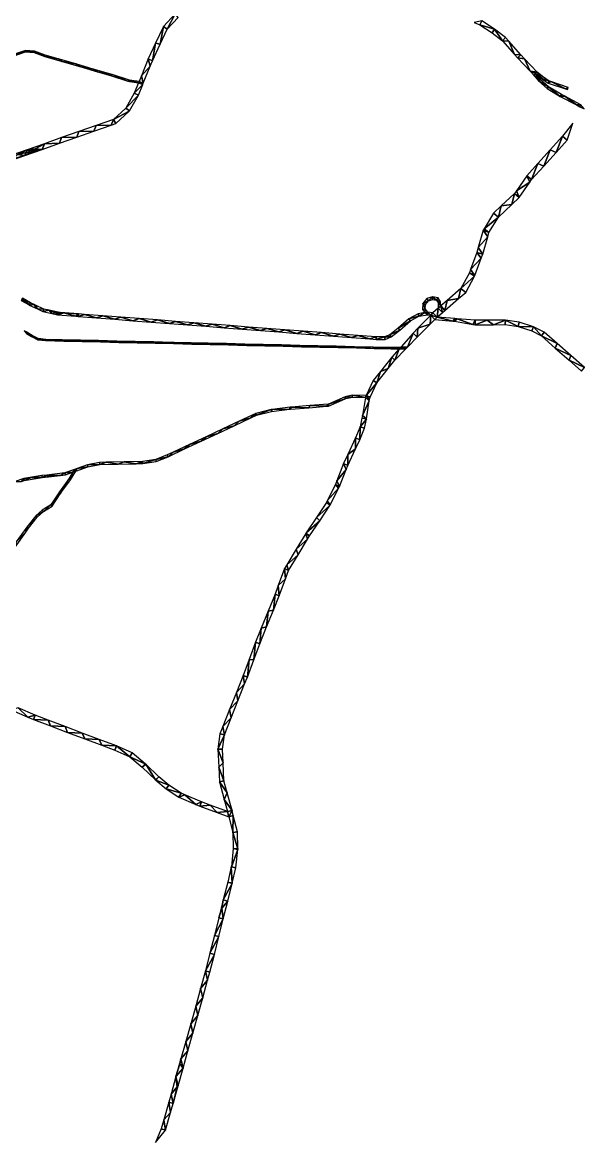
# Model space of a CAD drawing. Extents: x -30359 to 26190, y -30889 to 30041.
# Drawn here: x 7750 to 26190, y -27256 to 9510 of the extents above; entities that cross this region are included whole.
import ezdxf

# ---------------------------------------------------------------- set-up
doc = ezdxf.new("R2010")
doc.units = 0

msp = doc.modelspace()

# ---------------------------------------------------------------- linework, layer by layer
at = {"layer": 'mg_to_dxf', "color": 251}
for points in [[(12499.25, 9289.84), (12757.75, 9786.84), (12373.25, 9373.84)], [(12857, 9673.84), (12757.75, 9786.84), (12499.25, 9289.84)], [(12119.63, 8829.84), (12269.63, 8797.84), (12373.25, 9373.84)], [(12269.63, 8797.84), (12499.25, 9289.84), (12373.25, 9373.84)], [(22751.13, 9427.84), (22823.63, 9558.84), (22571.25, 9510.84)], [(23240.38, 9289.84), (22823.63, 9558.84), (22751.13, 9427.84)], [(22751.13, 9427.84), (23153.75, 9167.84), (23240.38, 9289.84)], [(23494.63, 8904.84), (23240.38, 9289.84), (23153.75, 9167.84)], [(23494.63, 8904.84), (23597.63, 9014.84), (23240.38, 9289.84)], [(12016.13, 8253.84), (12119.63, 8829.84), (11878.63, 8313.84)], [(12016.13, 8253.84), (12269.63, 8797.84), (12119.63, 8829.84)], [(23700.88, 8897.84), (23597.63, 9014.84), (23494.63, 8904.84)], [(23700.88, 8897.84), (23494.63, 8904.84), (23891.5, 8454.84)], [(23700.88, 8897.84), (23891.5, 8454.84), (24097.5, 8447.84)], [(7847.88, 8587.84), (7457.75, 8453.84), (7853.75, 8541.84)], [(7457.75, 8453.84), (7477.38, 8412.84), (7853.75, 8541.84)], [(7847.88, 8587.84), (7853.75, 8541.84), (8149.13, 8565.84)], [(8139.5, 8520.84), (8149.13, 8565.84), (7853.75, 8541.84)], [(8496.88, 8438.84), (8149.13, 8565.84), (8139.5, 8520.84)], [(8496.88, 8438.84), (8139.5, 8520.84), (8482.88, 8395.84)], [(8922, 8314.84), (8496.88, 8438.84), (8482.88, 8395.84)], [(8482.88, 8395.84), (9058.63, 8227.84), (8922, 8314.84)], [(9058.63, 8227.84), (9497.63, 8146.84), (8922, 8314.84)], [(9634.25, 8059.84), (9497.63, 8146.84), (9058.63, 8227.84)], [(10073.38, 7977.84), (9497.63, 8146.84), (9634.25, 8059.84)], [(11652.75, 7757.84), (11940.75, 8068.84), (11878.63, 8313.84)], [(11940.75, 8068.84), (12016.13, 8253.84), (11878.63, 8313.84)], [(24097.5, 8447.84), (23891.5, 8454.84), (23987, 8346.84)], [(24224.38, 8314.84), (24097.5, 8447.84), (23987, 8346.84)], [(24224.38, 8314.84), (23987, 8346.84), (24401, 7912.84)], [(24224.38, 8314.84), (24401, 7912.84), (24638.38, 7880.84)], [(10210, 7890.84), (10073.38, 7977.84), (9634.25, 8059.84)], [(10649, 7809.84), (10073.38, 7977.84), (10210, 7890.84)], [(10635.88, 7766.84), (10649, 7809.84), (10210, 7890.84)], [(10635.88, 7766.84), (10696.13, 7794.84), (10649, 7809.84)], [(11207.38, 7584.84), (10696.13, 7794.84), (10635.88, 7766.84)], [(11207.38, 7584.84), (11267.63, 7612.84), (10696.13, 7794.84)], [(11578.13, 7574.84), (11715, 7512.84), (11652.75, 7757.84)], [(11715, 7512.84), (11940.75, 8068.84), (11652.75, 7757.84)], [(24584.63, 7829.84), (24638.38, 7880.84), (24401, 7912.84)], [(24529.75, 7777.84), (24584.63, 7829.84), (24401, 7912.84)], [(24733.25, 7640.84), (24584.63, 7829.84), (24529.75, 7777.84)], [(24733.25, 7640.84), (24529.75, 7777.84), (24678.5, 7588.84)], [(24584.63, 7829.84), (24760.5, 7678.84), (24638.38, 7880.84)], [(24638.38, 7880.84), (24760.5, 7678.84), (24806.13, 7738.84)], [(24760.5, 7678.84), (25027.25, 7585.84), (24806.13, 7738.84)], [(11258, 7568.84), (11267.63, 7612.84), (11207.38, 7584.84)], [(11560.5, 7531.84), (11267.63, 7612.84), (11258, 7568.84)], [(11578.13, 7574.84), (11267.63, 7612.84), (11560.5, 7531.84)], [(11698.38, 7471.84), (11560.5, 7531.84), (11419.88, 7185.84)], [(11555.13, 7119.84), (11698.38, 7471.84), (11419.88, 7185.84)], [(11560.5, 7531.84), (11715, 7512.84), (11578.13, 7574.84)], [(11715, 7512.84), (11560.5, 7531.84), (11698.38, 7471.84)], [(24733.25, 7640.84), (24678.5, 7588.84), (25008.25, 7397.84)], [(25008.25, 7397.84), (24678.5, 7588.84), (24963.5, 7336.84)], [(24993.5, 7518.84), (25027.25, 7585.84), (24760.5, 7678.84)], [(24963.5, 7336.84), (25391.25, 7076.84), (25008.25, 7397.84)], [(24993.5, 7518.84), (25085.75, 7566.84), (25027.25, 7585.84)], [(24993.5, 7518.84), (25562.63, 7329.84), (25085.75, 7566.84)], [(25008.25, 7397.84), (25391.25, 7076.84), (25428, 7142.84)], [(25562.63, 7329.84), (25655.13, 7377.84), (25085.75, 7566.84)], [(25562.63, 7329.84), (25631.25, 7306.84), (25655.13, 7377.84)], [(11142.63, 6698.84), (11555.13, 7119.84), (11419.88, 7185.84)], [(11142.63, 6698.84), (11261.38, 6604.84), (11555.13, 7119.84)], [(25538.88, 7084.84), (25428, 7142.84), (25391.25, 7076.84)], [(25538.88, 7084.84), (25391.25, 7076.84), (25923.5, 6799.84)], [(25538.88, 7084.84), (25923.5, 6799.84), (26070.75, 6807.84)], [(11142.63, 6698.84), (10734.75, 6323.84), (11255, 6598.84)], [(11255, 6598.84), (11261.38, 6604.84), (11142.63, 6698.84)], [(25923.5, 6799.84), (26037.88, 6740.84), (26070.75, 6807.84)], [(26037.88, 6740.84), (26170.88, 6668.84), (26070.75, 6807.84)], [(10662.38, 6139.84), (10734.75, 6323.84), (10169, 6124.84)], [(10813.63, 6192.84), (10734.75, 6323.84), (10662.38, 6139.84)], [(11255, 6598.84), (10734.75, 6323.84), (10813.63, 6192.84)], [(9530.88, 5741.84), (9603.13, 5925.84), (9037.38, 5726.84)], [(9530.88, 5741.84), (10096.63, 5940.84), (9603.13, 5925.84)], [(10169, 6124.84), (9603.13, 5925.84), (10096.63, 5940.84)], [(10096.63, 5940.84), (10662.38, 6139.84), (10169, 6124.84)], [(25463.5, 5771.84), (25616.5, 5642.84), (25799.5, 6197.84)], [(7905.75, 5328.84), (8165.13, 5360.84), (8471.63, 5527.84)], [(8471.63, 5527.84), (8165.13, 5360.84), (8399.38, 5342.84)], [(8399.38, 5342.84), (8965.13, 5541.84), (8471.63, 5527.84)], [(9037.38, 5726.84), (8471.63, 5527.84), (8965.13, 5541.84)], [(8965.13, 5541.84), (9530.88, 5741.84), (9037.38, 5726.84)], [(25061.75, 5326.84), (25253.13, 5239.84), (25463.5, 5771.84)], [(25253.13, 5239.84), (25616.5, 5642.84), (25463.5, 5771.84)], [(7340, 5129.84), (7584.75, 5172.84), (7905.75, 5328.84)], [(7584.75, 5172.84), (7450.75, 5026.84), (7833.63, 5143.84)], [(7584.75, 5172.84), (7871, 5243.84), (7905.75, 5328.84)], [(7584.75, 5172.84), (7833.63, 5143.84), (7871, 5243.84)], [(8025.88, 5254.84), (7833.63, 5143.84), (8399.38, 5342.84)], [(7871, 5243.84), (7833.63, 5143.84), (8025.88, 5254.84)], [(7905.75, 5328.84), (7871, 5243.84), (8025.88, 5254.84)], [(7905.75, 5328.84), (8118.75, 5310.84), (8165.13, 5360.84)], [(8118.75, 5310.84), (7905.75, 5328.84), (8025.88, 5254.84)], [(8118.75, 5310.84), (8025.88, 5254.84), (8399.38, 5342.84)], [(8165.13, 5360.84), (8118.75, 5310.84), (8399.38, 5342.84)], [(25061.75, 5326.84), (24660, 4880.84), (24851.5, 4793.84)], [(24851.5, 4793.84), (25253.13, 5239.84), (25061.75, 5326.84)], [(7450.75, 5026.84), (7267.88, 4944.84), (7833.63, 5143.84)], [(24660, 4880.84), (24292.5, 4473.84), (24449.88, 4348.84)], [(24660, 4880.84), (24449.88, 4348.84), (24851.5, 4793.84)], [(24389.25, 4260.84), (24292.5, 4473.84), (23952.75, 3979.84)], [(24449.88, 4348.84), (24292.5, 4473.84), (24389.25, 4260.84)], [(24389.25, 4260.84), (23952.75, 3979.84), (24049, 3766.84)], [(23799.13, 3532.84), (23896.5, 3897.84), (23458.88, 3487.84)], [(23799.13, 3532.84), (24049, 3766.84), (23896.5, 3897.84)], [(23896.5, 3897.84), (24049, 3766.84), (23952.75, 3979.84)], [(23458.88, 3487.84), (23204.88, 3249.84), (23361.38, 3122.84)], [(23458.88, 3487.84), (23361.38, 3122.84), (23799.13, 3532.84)], [(23361.38, 3122.84), (23204.88, 3249.84), (22892.5, 2737.84)], [(22892.5, 2737.84), (23050.75, 2613.84), (23361.38, 3122.84)], [(23012.38, 2476.84), (22865.63, 2693.84), (22703.38, 2116.84)], [(22892.5, 2737.84), (22865.63, 2693.84), (23050.75, 2613.84)], [(23012.38, 2476.84), (23050.75, 2613.84), (22865.63, 2693.84)], [(22703.38, 2116.84), (22850.38, 1899.84), (23012.38, 2476.84)], [(22660, 1961.84), (22452.5, 1398.84), (22801.25, 1766.84)], [(22660, 1961.84), (22850.38, 1899.84), (22703.38, 2116.84)], [(22850.38, 1899.84), (22660, 1961.84), (22801.25, 1766.84)], [(22452.5, 1398.84), (22593.75, 1203.84), (22801.25, 1766.84)], [(22578.25, 1175.84), (22411.13, 1286.84), (22132.75, 775.84)], [(22291, 648.84), (22578.25, 1175.84), (22132.75, 775.84)], [(22411.13, 1286.84), (22593.75, 1203.84), (22452.5, 1398.84)], [(22411.13, 1286.84), (22578.25, 1175.84), (22593.75, 1203.84)], [(21679.5, 382.84), (22056.13, 444.84), (22132.75, 775.84)], [(22291, 648.84), (22132.75, 775.84), (22056.13, 444.84)], [(7797.5, 397.84), (7750.38, 458.84), (7707.88, 384.84)], [(7968, 235.84), (7797.5, 397.84), (7707.88, 384.84)], [(7797.5, 397.84), (8010.88, 309.84), (7750.38, 458.84)], [(7968, 235.84), (8010.88, 309.84), (7797.5, 397.84)], [(21069.38, 374.84), (21019, 447.84), (20889.38, 282.84)], [(20889.38, 282.84), (20972.25, 250.84), (21069.38, 374.84)], [(21069.38, 374.84), (21198.88, 502.84), (21019, 447.84)], [(21069.38, 374.84), (21203.63, 415.84), (21198.88, 502.84)], [(21335.5, 390.84), (21388.88, 466.84), (21198.88, 502.84)], [(21198.88, 502.84), (21203.63, 415.84), (21335.5, 390.84)], [(21335.5, 390.84), (21466.13, 336.84), (21388.88, 466.84)], [(21381.88, 312.84), (21466.13, 336.84), (21335.5, 390.84)], [(21679.5, 382.84), (21471.38, 202.84), (21603.13, 51.84)], [(21679.5, 382.84), (21603.13, 51.84), (22056.13, 444.84)], [(7971.38, 233.84), (8119.13, 248.84), (8010.88, 309.84)], [(7971.38, 233.84), (8241.88, 104.84), (8119.13, 248.84)], [(8119.13, 248.84), (8182.13, 227.84), (8010.88, 309.84)], [(8119.13, 248.84), (8241.88, 104.84), (8182.13, 227.84)], [(8241.88, 104.84), (8452.5, 97.84), (8182.13, 227.84)], [(8452.5, 97.84), (8241.88, 104.84), (8424.75, 16.84)], [(8424.75, 16.84), (8624.25, 60.84), (8452.5, 97.84)], [(8717.88, -47.16), (8624.25, 60.84), (8424.75, 16.84)], [(8624.25, 60.84), (8849, -25.16), (8917.25, -3.16)], [(8717.88, -47.16), (8849, -25.16), (8624.25, 60.84)], [(20874.63, 83.84), (20961.75, 109.84), (20889.38, 282.84)], [(20950.63, -15.16), (20961.75, 109.84), (20874.63, 83.84)], [(20889.38, 282.84), (20961.75, 109.84), (20972.25, 250.84)], [(20961.75, 109.84), (20950.63, -15.16), (21045.38, 0.84)], [(21045.38, 0.84), (20950.63, -15.16), (21048, -85.16)], [(21217.5, -17.16), (21045.38, 0.84), (21141.38, -95.16)], [(21141.38, -95.16), (21045.38, 0.84), (21048, -85.16)], [(21217.5, -17.16), (21350.13, -167.16), (21389, 130.84)], [(21389, 130.84), (21350.13, -167.16), (21525.38, -15.16)], [(21381.88, 312.84), (21471.38, 202.84), (21466.13, 336.84)], [(21381.88, 312.84), (21389, 130.84), (21471.38, 202.84)], [(21471.38, 202.84), (21389, 130.84), (21525.38, -15.16)], [(21525.38, -15.16), (21603.13, 51.84), (21471.38, 202.84)], [(8717.88, -47.16), (8904.63, -87.16), (8849, -25.16)], [(8849, -25.16), (8904.63, -87.16), (8917.25, -3.16)], [(8989, -9.16), (8917.25, -3.16), (8904.63, -87.16)], [(8904.63, -87.16), (9104.5, -26.16), (8989, -9.16)], [(9104.5, -26.16), (8904.63, -87.16), (9502.38, -136.16)], [(9104.5, -26.16), (9586.88, -57.16), (8989, -9.16)], [(9502.38, -136.16), (9586.88, -57.16), (9104.5, -26.16)], [(9580.13, -142.16), (9586.88, -57.16), (9502.38, -136.16)], [(9586.88, -57.16), (9580.13, -142.16), (9784.88, -72.16)], [(10178.13, -188.16), (9784.88, -72.16), (9580.13, -142.16)], [(10382.88, -119.16), (9784.88, -72.16), (10178.13, -188.16)], [(10382.88, -119.16), (10178.13, -188.16), (10776.13, -234.16)], [(10776.13, -234.16), (10980.88, -165.16), (10382.88, -119.16)], [(11374, -281.16), (10980.88, -165.16), (10776.13, -234.16)], [(11374, -281.16), (11578.75, -211.16), (10980.88, -165.16)], [(11972, -327.16), (11578.75, -211.16), (11374, -281.16)], [(12176.75, -257.16), (11578.75, -211.16), (11972, -327.16)], [(12570, -373.16), (12176.75, -257.16), (11972, -327.16)], [(12774.75, -303.16), (12176.75, -257.16), (12570, -373.16)], [(12570, -373.16), (13168, -419.16), (12774.75, -303.16)], [(13168, -419.16), (13372.75, -350.16), (12774.75, -303.16)], [(13766, -465.16), (13372.75, -350.16), (13168, -419.16)], [(13372.75, -350.16), (13766, -465.16), (13970.75, -396.16)], [(20426.75, -218.16), (20074.75, -527.16), (20475.75, -288.16)], [(20475.75, -288.16), (20074.75, -527.16), (20128.75, -592.16)], [(20758.38, -134.16), (20730.13, -52.16), (20426.75, -218.16)], [(20758.38, -134.16), (20426.75, -218.16), (20475.75, -288.16)], [(21120.63, -398.16), (21141.38, -95.16), (20723.13, -525.16)], [(20950.63, -15.16), (20730.13, -52.16), (20758.38, -134.16)], [(20950.63, -15.16), (20758.38, -134.16), (21048, -85.16)], [(21275.25, -242.16), (21141.38, -95.16), (21120.63, -398.16)], [(21217.5, -17.16), (21141.38, -95.16), (21350.13, -167.16)], [(21350.13, -167.16), (21141.38, -95.16), (21275.25, -242.16)], [(21872.88, -293.16), (21350.13, -167.16), (21275.25, -242.16)], [(21350.13, -167.16), (21872.88, -293.16), (21934.75, -213.16)], [(21934.75, -213.16), (21872.88, -293.16), (21928.13, -298.16)], [(21934.75, -213.16), (21928.13, -298.16), (22007.25, -219.16)], [(22518.88, -402.16), (22007.25, -219.16), (21928.13, -298.16)], [(22605.13, -266.16), (22007.25, -219.16), (22518.88, -402.16)], [(22605.13, -266.16), (22518.88, -402.16), (22599.75, -416.16)], [(22999.5, -264.16), (22599.75, -416.16), (23199.5, -412.16)], [(22599.75, -416.16), (22999.5, -264.16), (22605.13, -266.16)], [(22999.5, -264.16), (23199.5, -412.16), (23599.25, -260.16)], [(23599.25, -260.16), (23199.5, -412.16), (23588.5, -410.16)], [(24011.5, -473.16), (23599.25, -260.16), (23588.5, -410.16)], [(24046.13, -327.16), (23599.25, -260.16), (24011.5, -473.16)], [(24011.5, -473.16), (24512, -479.16), (24046.13, -327.16)], [(7883, -701.16), (7883, -701.16), (7869.88, -643.16), (7811.25, -610.16)], [(8048, -801.16), (8048, -801.16), (7869.88, -643.16), (7883, -701.16)], [(8067.38, -766.16), (8067.38, -766.16), (7869.88, -643.16), (8048, -801.16)], [(13766, -465.16), (14364, -512.16), (13970.75, -396.16)], [(13970.75, -396.16), (14364, -512.16), (14568.75, -442.16)], [(14961.88, -558.16), (14568.75, -442.16), (14364, -512.16)], [(14568.75, -442.16), (14961.88, -558.16), (15166.63, -488.16)], [(15559.88, -604.16), (15166.63, -488.16), (14961.88, -558.16)], [(15166.63, -488.16), (15559.88, -604.16), (15764.63, -535.16)], [(15764.63, -535.16), (15559.88, -604.16), (16157.88, -650.16)], [(16362.63, -581.16), (15764.63, -535.16), (16157.88, -650.16)], [(16755.88, -697.16), (16362.63, -581.16), (16157.88, -650.16)], [(16362.63, -581.16), (16755.88, -697.16), (16960.63, -627.16)], [(16755.88, -697.16), (17353.88, -743.16), (16960.63, -627.16)], [(16960.63, -627.16), (17353.88, -743.16), (17558.63, -673.16)], [(17558.63, -673.16), (17353.88, -743.16), (17951.75, -789.16)], [(17558.63, -673.16), (17951.75, -789.16), (18156.5, -720.16)], [(17951.75, -789.16), (18549.75, -835.16), (18156.5, -720.16)], [(18156.5, -720.16), (18549.75, -835.16), (18754.5, -766.16)], [(20074.75, -527.16), (19798.13, -739.16), (20128.75, -592.16)], [(20128.75, -592.16), (19798.13, -739.16), (19841.25, -813.16)], [(20170.25, -1138.16), (20382, -1149.16), (20565.25, -687.16)], [(20382, -1149.16), (20697.88, -823.16), (20565.25, -687.16)], [(20697.88, -823.16), (20723.13, -525.16), (20565.25, -687.16)], [(21120.63, -398.16), (20723.13, -525.16), (20697.88, -823.16)], [(24454.38, -618.16), (24512, -479.16), (24011.5, -473.16)], [(24512, -479.16), (24454.38, -618.16), (24777.88, -782.16)], [(24512, -479.16), (24777.88, -782.16), (24862.63, -657.16)], [(25288, -1030.16), (24862.63, -657.16), (24777.88, -782.16)], [(8255.75, -905.16), (8255.75, -905.16), (8067.38, -766.16), (8048, -801.16)], [(8067.38, -766.16), (8067.38, -766.16), (8255.75, -905.16), (8267.25, -866.16)], [(8255.75, -905.16), (8255.75, -905.16), (8514.13, -894.16), (8267.25, -866.16)], [(8255.75, -905.16), (8255.75, -905.16), (9051.13, -907.16), (8514.13, -894.16)], [(8255.75, -905.16), (8255.75, -905.16), (8511.38, -934.16), (9111, -948.16)], [(8255.75, -905.16), (8255.75, -905.16), (9111, -948.16), (9710.5, -962.16)], [(10310.13, -977.16), (10310.13, -977.16), (8255.75, -905.16), (9710.5, -962.16)], [(13248.25, -1006.16), (13248.25, -1006.16), (8255.75, -905.16), (13847.88, -1020.16)], [(8255.75, -905.16), (8255.75, -905.16), (13248.25, -1006.16), (12648.63, -992.16)], [(8255.75, -905.16), (8255.75, -905.16), (12648.63, -992.16), (12049, -978.16)], [(8255.75, -905.16), (8255.75, -905.16), (11449.5, -963.16), (10849.88, -949.16)], [(9650.63, -921.16), (9650.63, -921.16), (8255.75, -905.16), (10250.25, -935.16)], [(8255.75, -905.16), (8255.75, -905.16), (10849.88, -949.16), (10250.25, -935.16)], [(8255.75, -905.16), (8255.75, -905.16), (9650.63, -921.16), (9051.13, -907.16)], [(13847.88, -1020.16), (13847.88, -1020.16), (8255.75, -905.16), (10310.13, -977.16)], [(8255.75, -905.16), (8255.75, -905.16), (12049, -978.16), (11449.5, -963.16)], [(10310.13, -977.16), (10310.13, -977.16), (10909.75, -991.16), (13847.88, -1020.16)], [(11509.38, -1005.16), (11509.38, -1005.16), (14447.38, -1034.16), (10909.75, -991.16)], [(14447.38, -1034.16), (14447.38, -1034.16), (13847.88, -1020.16), (10909.75, -991.16)], [(12108.88, -1019.16), (12108.88, -1019.16), (14447.38, -1034.16), (11509.38, -1005.16)], [(12708.5, -1033.16), (12708.5, -1033.16), (15646.63, -1063.16), (12108.88, -1019.16)], [(15047, -1049.16), (15047, -1049.16), (14447.38, -1034.16), (12108.88, -1019.16)], [(15646.63, -1063.16), (15646.63, -1063.16), (15047, -1049.16), (12108.88, -1019.16)], [(13308.13, -1047.16), (13308.13, -1047.16), (16845.75, -1091.16), (12708.5, -1033.16)], [(16246.25, -1077.16), (16246.25, -1077.16), (12708.5, -1033.16), (16845.75, -1091.16)], [(15646.63, -1063.16), (15646.63, -1063.16), (12708.5, -1033.16), (16246.25, -1077.16)], [(13308.13, -1047.16), (13308.13, -1047.16), (13907.75, -1062.16), (17445.38, -1105.16)], [(16845.75, -1091.16), (16845.75, -1091.16), (13308.13, -1047.16), (17445.38, -1105.16)], [(14507.25, -1076.16), (14507.25, -1076.16), (18045, -1119.16), (13907.75, -1062.16)], [(18045, -1119.16), (18045, -1119.16), (17445.38, -1105.16), (13907.75, -1062.16)], [(15106.88, -1090.16), (15106.88, -1090.16), (18644.5, -1134.16), (14507.25, -1076.16)], [(18644.5, -1134.16), (18644.5, -1134.16), (18045, -1119.16), (14507.25, -1076.16)], [(18644.5, -1134.16), (18644.5, -1134.16), (15106.88, -1090.16), (15706.5, -1104.16)], [(18549.75, -835.16), (19147.75, -881.16), (18754.5, -766.16)], [(18754.5, -766.16), (19147.75, -881.16), (19352.5, -812.16)], [(19352.5, -812.16), (19147.75, -881.16), (19349.63, -897.16)], [(19630.25, -810.16), (19349.63, -897.16), (19647.88, -895.16)], [(19349.63, -897.16), (19630.25, -810.16), (19352.5, -812.16)], [(19841.25, -813.16), (19798.13, -739.16), (19630.25, -810.16)], [(19630.25, -810.16), (19647.88, -895.16), (19841.25, -813.16)], [(25288, -1030.16), (24777.88, -782.16), (25228.88, -1177.16)], [(25288, -1030.16), (25228.88, -1177.16), (25739, -1426.16)], [(18644.5, -1134.16), (18644.5, -1134.16), (15706.5, -1104.16), (16306.13, -1118.16)], [(18644.5, -1134.16), (18644.5, -1134.16), (16306.13, -1118.16), (16905.63, -1133.16)], [(18644.5, -1134.16), (18644.5, -1134.16), (16905.63, -1133.16), (17505.25, -1147.16)], [(18644.5, -1134.16), (18644.5, -1134.16), (17505.25, -1147.16), (18104.88, -1161.16)], [(18644.5, -1134.16), (18644.5, -1134.16), (18104.88, -1161.16), (18704.5, -1175.16)], [(18644.5, -1134.16), (18644.5, -1134.16), (18704.5, -1175.16), (19304, -1189.16)], [(19244.13, -1148.16), (19244.13, -1148.16), (18644.5, -1134.16), (19304, -1189.16)], [(19244.13, -1148.16), (19244.13, -1148.16), (19304, -1189.16), (19843.75, -1162.16)], [(19843.75, -1162.16), (19843.75, -1162.16), (19304, -1189.16), (19843, -1202.16)], [(19843.75, -1162.16), (19843.75, -1162.16), (19843, -1202.16), (20112.38, -1204.16)], [(19843.75, -1162.16), (19843.75, -1162.16), (20112.38, -1204.16), (19938, -1163.16)], [(19872.13, -1479.16), (19964.38, -1579.16), (20112.38, -1204.16)], [(19938, -1163.16), (19938, -1163.16), (20112.38, -1204.16), (20147.13, -1165.16)], [(20112.38, -1204.16), (19964.38, -1579.16), (20326, -1206.16)], [(20147.13, -1165.16), (20112.38, -1204.16), (20326, -1206.16)], [(20147.13, -1165.16), (20364.38, -1167.16), (20170.25, -1138.16)], [(20147.13, -1165.16), (20326, -1206.16), (20364.38, -1167.16)], [(20364.38, -1167.16), (20382, -1149.16), (20170.25, -1138.16)], [(25679.75, -1573.16), (25739, -1426.16), (25228.88, -1177.16)], [(25679.75, -1573.16), (26189.88, -1821.16), (25739, -1426.16)], [(19493.75, -1944.16), (19747.25, -1848.16), (19872.13, -1479.16)], [(19747.25, -1848.16), (19964.38, -1579.16), (19872.13, -1479.16)], [(25679.75, -1573.16), (26089.38, -1932.16), (26189.88, -1821.16)], [(19370.75, -2315.16), (19493.75, -1944.16), (19250.75, -2243.16)], [(19747.25, -1848.16), (19493.75, -1944.16), (19370.75, -2315.16)], [(19370.75, -2315.16), (19250.75, -2243.16), (19029.5, -2738.16)], [(19161.5, -2792.16), (19370.75, -2315.16), (19029.5, -2738.16)], [(18339.38, -2844.16), (18335, -2775.16), (17785.38, -3015.16)], [(18339.38, -2844.16), (17785.38, -3015.16), (17789.75, -3084.16)], [(18571.13, -2725.16), (18335, -2775.16), (18577.13, -2790.16)], [(18355, -2837.16), (18577.13, -2790.16), (18335, -2775.16)], [(18355, -2837.16), (18335, -2775.16), (18339.38, -2844.16)], [(19000.75, -2802.16), (18571.13, -2725.16), (18577.13, -2790.16)], [(19000.75, -2802.16), (19029.5, -2738.16), (18571.13, -2725.16)], [(18902.63, -3394.16), (19125.5, -2913.16), (19000.75, -2802.16)], [(19035.88, -3506.16), (19125.5, -2913.16), (18902.63, -3394.16)], [(19134.38, -2854.16), (19029.5, -2738.16), (19000.75, -2802.16)], [(19125.5, -2913.16), (19134.38, -2854.16), (19000.75, -2802.16)], [(19161.5, -2792.16), (19029.5, -2738.16), (19134.38, -2854.16)], [(15407.13, -3324.16), (15429, -3386.16), (15906.25, -3200.16)], [(15906.25, -3200.16), (15429, -3386.16), (15918.38, -3264.16)], [(15906.25, -3200.16), (15918.38, -3264.16), (15943.13, -3195.16)], [(15918.38, -3264.16), (16513, -3186.16), (15943.13, -3195.16)], [(15943.13, -3195.16), (16513, -3186.16), (16537.75, -3117.16)], [(16537.75, -3117.16), (16513, -3186.16), (16544.5, -3182.16)], [(16544.5, -3182.16), (16577.88, -3114.16), (16537.75, -3117.16)], [(16577.88, -3114.16), (16544.5, -3182.16), (17142.38, -3135.16)], [(16577.88, -3114.16), (17142.38, -3135.16), (17175.88, -3067.16)], [(17740.38, -3088.16), (17175.88, -3067.16), (17142.38, -3135.16)], [(17175.88, -3067.16), (17740.38, -3088.16), (17773.75, -3020.16)], [(17773.75, -3020.16), (17740.38, -3088.16), (17789.75, -3084.16)], [(17789.75, -3084.16), (17785.38, -3015.16), (17773.75, -3020.16)], [(14864, -3578.16), (14320.88, -3833.16), (14699.13, -3728.16)], [(14864, -3578.16), (14699.13, -3728.16), (15242.25, -3473.16)], [(15407.13, -3324.16), (14864, -3578.16), (15242.25, -3473.16)], [(15242.25, -3473.16), (15429, -3386.16), (15407.13, -3324.16)], [(19035.13, -3511.16), (18888.13, -3481.16), (18829.75, -3769.16)], [(18973.75, -3813.16), (19035.13, -3511.16), (18829.75, -3769.16)], [(19035.88, -3506.16), (18902.63, -3394.16), (18888.13, -3481.16)], [(14155.88, -3982.16), (13777.88, -4087.16), (13612.75, -4236.16)], [(14320.88, -3833.16), (13777.88, -4087.16), (14155.88, -3982.16)], [(14699.13, -3728.16), (14320.88, -3833.16), (14155.88, -3982.16)], [(18829.75, -3769.16), (18680.75, -4125.16), (18817.75, -4186.16)], [(18973.75, -3813.16), (18829.75, -3769.16), (18817.75, -4186.16)], [(13069.5, -4491.16), (13234.75, -4342.16), (12691.63, -4596.16)], [(13612.75, -4236.16), (13234.75, -4342.16), (13069.5, -4491.16)], [(13234.75, -4342.16), (13612.75, -4236.16), (13777.88, -4087.16)], [(18680.75, -4125.16), (18424.88, -4667.16), (18674.75, -4489.16)], [(18674.75, -4489.16), (18817.75, -4186.16), (18680.75, -4125.16)], [(12121, -4840.16), (12526.38, -4745.16), (12500.38, -4686.16)], [(12138.38, -4903.16), (12526.38, -4745.16), (12121, -4840.16)], [(12500.38, -4686.16), (12526.38, -4745.16), (12691.63, -4596.16)], [(12526.38, -4745.16), (13069.5, -4491.16), (12691.63, -4596.16)], [(18424.88, -4667.16), (18281.13, -4972.16), (18419, -5032.16)], [(18419, -5032.16), (18674.75, -4489.16), (18424.88, -4667.16)], [(9504, -5216.16), (9550, -5130.16), (9460.38, -5162.16)], [(9899.63, -5072.16), (9550, -5130.16), (9504, -5216.16)], [(9550, -5130.16), (9899.63, -5072.16), (9882.25, -5009.16)], [(10287, -4997.16), (10280.13, -4932.16), (9882.25, -5009.16)], [(9882.25, -5009.16), (9899.63, -5072.16), (10287, -4997.16)], [(10287, -4997.16), (10492.13, -4928.16), (10280.13, -4932.16)], [(10886.63, -4986.16), (10492.13, -4928.16), (10287, -4997.16)], [(11091.75, -4916.16), (10492.13, -4928.16), (10886.63, -4986.16)], [(11091.75, -4916.16), (10886.63, -4986.16), (11486.25, -4974.16)], [(11691.38, -4905.16), (11091.75, -4916.16), (11486.25, -4974.16)], [(11691.38, -4905.16), (11486.25, -4974.16), (11649.63, -4942.16)], [(11649.63, -4942.16), (11486.25, -4974.16), (11696.88, -4970.16)], [(11691.38, -4905.16), (11649.63, -4942.16), (11696.88, -4970.16)], [(11696.88, -4970.16), (12121, -4840.16), (11691.38, -4905.16)], [(12138.38, -4903.16), (12121, -4840.16), (11696.88, -4970.16)], [(18064.38, -5531.16), (18368.5, -5162.16), (18281.13, -4972.16)], [(18368.5, -5162.16), (18419, -5032.16), (18281.13, -4972.16)], [(7791.63, -5465.16), (7507.38, -5560.16), (7725.25, -5557.16)], [(7807.38, -5529.16), (7791.63, -5465.16), (7725.25, -5557.16)], [(7797.25, -5464.16), (7791.63, -5465.16), (7807.38, -5529.16)], [(7797.25, -5464.16), (8013.5, -5443.16), (8389, -5366.16)], [(7797.25, -5464.16), (7807.38, -5529.16), (8013.5, -5443.16)], [(8398.13, -5431.16), (8013.5, -5443.16), (7807.38, -5529.16)], [(8013.5, -5443.16), (8398.13, -5431.16), (8389, -5366.16)], [(8389, -5366.16), (8398.13, -5431.16), (8548.13, -5347.16)], [(8600.38, -5400.16), (8548.13, -5347.16), (8398.13, -5431.16)], [(8993.63, -5360.16), (8600.38, -5400.16), (8398.13, -5431.16)], [(8993.63, -5360.16), (9143.75, -5277.16), (8548.13, -5347.16)], [(8993.63, -5360.16), (8548.13, -5347.16), (8600.38, -5400.16)], [(9276.63, -5466.16), (8961.75, -5897.16), (9015.25, -5934.16)], [(8993.63, -5360.16), (9158.88, -5340.16), (9143.75, -5277.16)], [(9276.63, -5466.16), (9015.25, -5934.16), (9330.75, -5502.16)], [(9460.38, -5162.16), (9143.75, -5277.16), (9406.75, -5251.16)], [(9143.75, -5277.16), (9158.88, -5340.16), (9406.75, -5251.16)], [(9276.63, -5466.16), (9330.75, -5502.16), (9406.75, -5251.16)], [(9406.75, -5251.16), (9330.75, -5502.16), (9504, -5216.16)], [(9406.75, -5251.16), (9504, -5216.16), (9460.38, -5162.16)], [(18151.38, -5721.16), (18368.5, -5162.16), (18064.38, -5531.16)], [(17746.38, -6198.16), (18121.5, -5781.16), (18014.13, -5661.16)], [(17854.25, -6318.16), (18121.5, -5781.16), (17746.38, -6198.16)], [(18151.38, -5721.16), (18064.38, -5531.16), (18014.13, -5661.16)], [(18121.5, -5781.16), (18151.38, -5721.16), (18014.13, -5661.16)], [(8961.75, -5897.16), (8684.13, -6320.16), (9015.25, -5934.16)], [(8684.13, -6320.16), (8730.5, -6368.16), (9015.25, -5934.16)], [(17724.25, -6242.16), (17390.88, -6741.16), (17835.38, -6346.16)], [(17854.25, -6318.16), (17746.38, -6198.16), (17724.25, -6242.16)], [(17854.25, -6318.16), (17724.25, -6242.16), (17835.38, -6346.16)], [(8439.75, -6546.16), (8400.5, -6494.16), (8190.75, -6685.16)], [(8238.25, -6730.16), (8439.75, -6546.16), (8190.75, -6685.16)], [(8684.13, -6320.16), (8400.5, -6494.16), (8439.75, -6546.16)], [(8439.75, -6546.16), (8730.5, -6368.16), (8684.13, -6320.16)], [(17390.88, -6741.16), (17501.88, -6845.16), (17835.38, -6346.16)], [(8238.25, -6730.16), (8190.75, -6685.16), (7895.5, -7053.16)], [(7947.38, -7092.16), (8238.25, -6730.16), (7895.5, -7053.16)], [(17390.88, -6741.16), (17057.5, -7239.16), (17501.88, -6845.16)], [(17057.5, -7239.16), (17168.25, -7343.16), (17501.88, -6845.16)], [(7512.38, -7709.16), (7858, -7219.16), (7549.88, -7543.16)], [(7858, -7219.16), (7895.5, -7053.16), (7549.88, -7543.16)], [(7895.5, -7053.16), (7858, -7219.16), (7947.38, -7092.16)], [(16730.5, -7776.16), (17103.75, -7449.16), (17041.63, -7263.16)], [(17168.25, -7343.16), (17057.5, -7239.16), (17041.63, -7263.16)], [(17168.25, -7343.16), (17041.63, -7263.16), (17103.75, -7449.16)], [(16730.5, -7776.16), (16792.88, -7962.16), (17103.75, -7449.16)], [(16419.25, -8288.16), (16792.88, -7962.16), (16730.5, -7776.16)], [(16481.88, -8475.16), (16792.88, -7962.16), (16419.25, -8288.16)], [(16346.13, -8409.16), (16140.13, -8972.16), (16381.25, -8750.16)], [(16346.13, -8409.16), (16481.88, -8475.16), (16419.25, -8288.16)], [(16346.13, -8409.16), (16381.25, -8750.16), (16481.88, -8475.16)], [(16140.13, -8972.16), (16175.13, -9313.16), (16381.25, -8750.16)], [(16035.25, -9259.16), (16175.13, -9313.16), (16140.13, -8972.16)], [(15808.75, -9814.16), (15985.75, -9777.16), (16035.25, -9259.16)], [(15985.75, -9777.16), (16175.13, -9313.16), (16035.25, -9259.16)], [(15582.25, -10370.16), (15759.25, -10333.16), (15808.75, -9814.16)], [(15759.25, -10333.16), (15985.75, -9777.16), (15808.75, -9814.16)], [(15532.75, -10888.16), (15582.25, -10370.16), (15392.88, -10834.16)], [(15759.25, -10333.16), (15582.25, -10370.16), (15532.75, -10888.16)], [(15337.38, -11415.16), (15392.88, -10834.16), (15184.25, -11396.16)], [(15532.75, -10888.16), (15392.88, -10834.16), (15337.38, -11415.16)], [(15184.25, -11396.16), (14988.75, -11923.16), (15128.75, -11977.16)], [(15184.25, -11396.16), (15128.75, -11977.16), (15337.38, -11415.16)], [(14988.75, -11923.16), (14767.25, -12480.16), (15038.88, -12203.16)], [(15038.88, -12203.16), (15128.75, -11977.16), (14988.75, -11923.16)], [(14767.25, -12480.16), (14545.63, -13038.16), (14817.25, -12760.16)], [(14817.25, -12760.16), (15038.88, -12203.16), (14767.25, -12480.16)], [(14545.63, -13038.16), (14595.63, -13318.16), (14817.25, -12760.16)], [(7615.75, -12992.16), (7380.38, -13055.16), (7931.63, -13291.16)], [(8166.75, -13229.16), (7615.75, -12992.16), (7931.63, -13291.16)], [(7931.63, -13291.16), (8110.5, -13368.16), (8166.75, -13229.16)], [(8166.75, -13229.16), (8110.5, -13368.16), (8590.25, -13389.16)], [(14595.63, -13318.16), (14545.63, -13038.16), (14324.13, -13595.16)], [(8110.5, -13368.16), (8671.5, -13580.16), (8590.25, -13389.16)], [(8671.5, -13580.16), (9151.13, -13602.16), (8590.25, -13389.16)], [(8671.5, -13580.16), (9232.38, -13793.16), (9151.13, -13602.16)], [(9151.13, -13602.16), (9232.38, -13793.16), (9712, -13814.16)], [(14374, -13875.16), (14324.13, -13595.16), (14227.88, -13837.16)], [(14324.13, -13595.16), (14374, -13875.16), (14595.63, -13318.16)], [(9232.38, -13793.16), (9793.38, -14005.16), (9712, -13814.16)], [(10272.88, -14027.16), (9712, -13814.16), (9793.38, -14005.16)], [(14227.88, -13837.16), (14158.75, -14340.16), (14374, -13875.16)], [(14309.25, -14347.16), (14374, -13875.16), (14158.75, -14340.16)], [(10354.25, -14217.16), (10272.88, -14027.16), (9793.38, -14005.16)], [(10833.75, -14239.16), (10272.88, -14027.16), (10354.25, -14217.16)], [(10354.25, -14217.16), (10777, -14377.16), (10833.75, -14239.16)], [(10833.75, -14239.16), (10777, -14377.16), (11274.5, -14597.16)], [(11274.5, -14597.16), (11354.13, -14468.16), (10833.75, -14239.16)], [(11274.5, -14597.16), (11781, -14821.16), (11354.13, -14468.16)], [(11274.5, -14597.16), (11681, -14933.16), (11781, -14821.16)], [(14188.75, -14939.16), (14331.38, -14788.16), (14158.75, -14340.16)], [(14158.75, -14340.16), (14331.38, -14788.16), (14309.25, -14347.16)], [(11781, -14821.16), (11681, -14933.16), (11793.5, -14833.16)], [(11793.5, -14833.16), (11681, -14933.16), (12112.75, -15349.16)], [(11793.5, -14833.16), (12112.75, -15349.16), (12225.5, -15249.16)], [(14361.5, -15387.16), (14331.38, -14788.16), (14188.75, -14939.16)], [(14188.75, -14939.16), (14212.5, -15411.16), (14361.5, -15387.16)], [(12225.5, -15249.16), (12112.75, -15349.16), (12125, -15361.16)], [(12125, -15361.16), (12555.13, -15528.16), (12225.5, -15249.16)], [(12555.13, -15528.16), (12125, -15361.16), (12465.25, -15648.16)], [(14212.5, -15411.16), (14467.88, -15779.16), (14361.5, -15387.16)], [(14212.5, -15411.16), (14369.5, -15990.16), (14467.88, -15779.16)], [(12555.13, -15528.16), (12465.25, -15648.16), (12955.88, -15790.16)], [(12955.88, -15790.16), (12465.25, -15648.16), (12885.25, -15923.16)], [(13075.63, -15840.16), (12955.88, -15790.16), (12885.25, -15923.16)], [(14369.5, -15990.16), (14625, -16358.16), (14467.88, -15779.16)], [(13075.63, -15840.16), (12885.25, -15923.16), (13438.25, -16155.16)], [(13438.25, -16155.16), (13628.38, -16073.16), (13075.63, -15840.16)], [(13628.38, -16073.16), (13438.25, -16155.16), (13573.38, -16212.16)], [(13913.88, -16178.16), (13628.38, -16073.16), (13573.38, -16212.16)], [(14476.75, -16385.16), (14625, -16358.16), (14369.5, -15990.16)], [(14136.25, -16419.16), (13913.88, -16178.16), (13573.38, -16212.16)], [(14476.75, -16385.16), (13913.88, -16178.16), (14136.25, -16419.16)], [(14521.88, -16561.16), (14476.75, -16385.16), (14136.25, -16419.16)], [(14521.88, -16561.16), (14625, -16358.16), (14476.75, -16385.16)], [(14667.13, -16524.16), (14625, -16358.16), (14521.88, -16561.16)], [(14654.5, -17082.16), (14667.13, -16524.16), (14521.88, -16561.16)], [(14654.5, -17082.16), (14804, -17061.16), (14667.13, -16524.16)], [(14654.5, -17082.16), (14816.88, -17611.16), (14804, -17061.16)], [(14666.63, -17605.16), (14816.88, -17611.16), (14654.5, -17082.16)], [(14603.25, -18201.16), (14814, -17638.16), (14666.63, -17605.16)], [(14750.75, -18234.16), (14814, -17638.16), (14603.25, -18201.16)], [(14814, -17638.16), (14816.88, -17611.16), (14666.63, -17605.16)], [(14485.25, -18710.16), (14631, -18745.16), (14602.5, -18209.16)], [(14602.5, -18209.16), (14750.75, -18234.16), (14603.25, -18201.16)], [(14602.5, -18209.16), (14631, -18745.16), (14750.75, -18234.16)], [(14339.5, -19292.16), (14629.25, -18752.16), (14485.25, -18710.16)], [(14629.25, -18752.16), (14631, -18745.16), (14485.25, -18710.16)], [(14483.63, -19334.16), (14629.25, -18752.16), (14339.5, -19292.16)], [(14193.75, -19874.16), (14292, -19565.16), (14339.5, -19292.16)], [(14292, -19565.16), (14483.63, -19334.16), (14339.5, -19292.16)], [(14292, -19565.16), (14337.88, -19916.16), (14483.63, -19334.16)], [(14193.75, -19874.16), (14337.88, -19916.16), (14292, -19565.16)], [(14193.75, -19874.16), (14048, -20455.16), (14337.88, -19916.16)], [(14337.88, -19916.16), (14048, -20455.16), (14192.25, -20497.16)], [(14048, -20455.16), (13902.25, -21037.16), (14192.25, -20497.16)], [(14192.25, -20497.16), (13902.25, -21037.16), (14046.5, -21079.16)], [(14046.5, -21079.16), (13902.25, -21037.16), (13756.5, -21619.16)], [(14046.5, -21079.16), (13756.5, -21619.16), (13900.88, -21661.16)], [(13755.75, -21622.16), (13594.38, -22200.16), (13825.88, -21930.16)], [(13756.5, -21619.16), (13755.75, -21622.16), (13900.88, -21661.16)], [(13900.88, -21661.16), (13755.75, -21622.16), (13825.88, -21930.16)], [(13825.88, -21930.16), (13594.38, -22200.16), (13664.5, -22507.16)], [(13594.38, -22200.16), (13433, -22777.16), (13664.5, -22507.16)], [(13433, -22777.16), (13271.75, -23355.16), (13503.13, -23085.16)], [(13433, -22777.16), (13503.13, -23085.16), (13664.5, -22507.16)], [(13271.75, -23355.16), (13341.75, -23662.16), (13503.13, -23085.16)], [(13271.75, -23355.16), (13110.38, -23933.16), (13341.75, -23662.16)], [(13341.75, -23662.16), (13110.38, -23933.16), (13180.38, -24240.16)], [(13180.38, -24240.16), (13110.38, -23933.16), (12949, -24510.16)], [(13019, -24818.16), (13180.38, -24240.16), (12949, -24510.16)], [(12910.88, -24674.16), (12949, -24510.16), (12787.63, -25088.16)], [(13019, -24818.16), (12949, -24510.16), (12910.88, -24674.16)], [(13019, -24818.16), (12910.88, -24674.16), (12787.63, -25088.16)], [(13019, -24818.16), (12787.63, -25088.16), (12857.63, -25395.16)], [(12787.63, -25088.16), (12626.25, -25666.16), (12826.88, -25430.16)], [(12787.63, -25088.16), (12826.88, -25430.16), (12857.63, -25395.16)], [(12551.88, -25932.16), (12696.25, -25973.16), (12626.25, -25666.16)], [(12826.88, -25430.16), (12626.25, -25666.16), (12696.25, -25973.16)], [(12826.88, -25430.16), (12696.25, -25973.16), (12857.63, -25395.16)], [(12611, -26272.16), (12551.88, -25932.16), (12387.5, -26509.16)], [(12611, -26272.16), (12696.25, -25973.16), (12551.88, -25932.16)], [(12611, -26272.16), (12387.5, -26509.16), (12446.75, -26849.16)], [(12116.63, -27256.16), (12446.75, -26849.16), (12304.75, -26799.16)], [(12387.5, -26509.16), (12304.75, -26799.16), (12446.75, -26849.16)]]:
    msp.add_3dface(points, dxfattribs=at)

doc.saveas('drawing.dxf')
